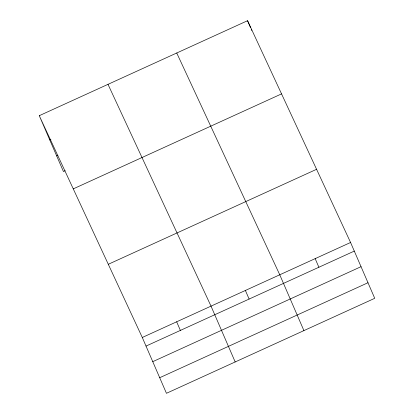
<?xml version="1.0" encoding="UTF-8"?>
<svg xmlns="http://www.w3.org/2000/svg" width="414" height="414" viewBox="0 0 414 414"><rect width="100%" height="100%" fill="white"/><g stroke="black" fill="none" stroke-linecap="round" stroke-linejoin="round"><path stroke-width="0.62" d="M39.273 115.687L247.551 20.7L350.575 242.49L374.727 298.313L166.449 393.3L142.292 337.477L39.273 115.687L63.425 171.51L65.174 170.713M49.737 139.875L50.901 139.342M56.682 155.928L57.851 155.395M73.268 188.877L281.546 93.89M108.297 264.287L316.575 169.3M142.292 337.477L350.575 242.49M146.018 346.083L354.296 251.096M152.761 361.665L361.039 266.678M159.706 377.718L367.989 282.731M176.737 52.997L279.76 274.787L303.912 330.61M108.002 84.342L211.026 306.132L235.183 361.955M247.551 20.7L250.527 27.583M251.272 29.306L251.774 30.46M315.168 258.641L318.889 267.242M245.393 290.462L249.114 299.063M176.659 321.807L180.385 330.408"/></g></svg>
